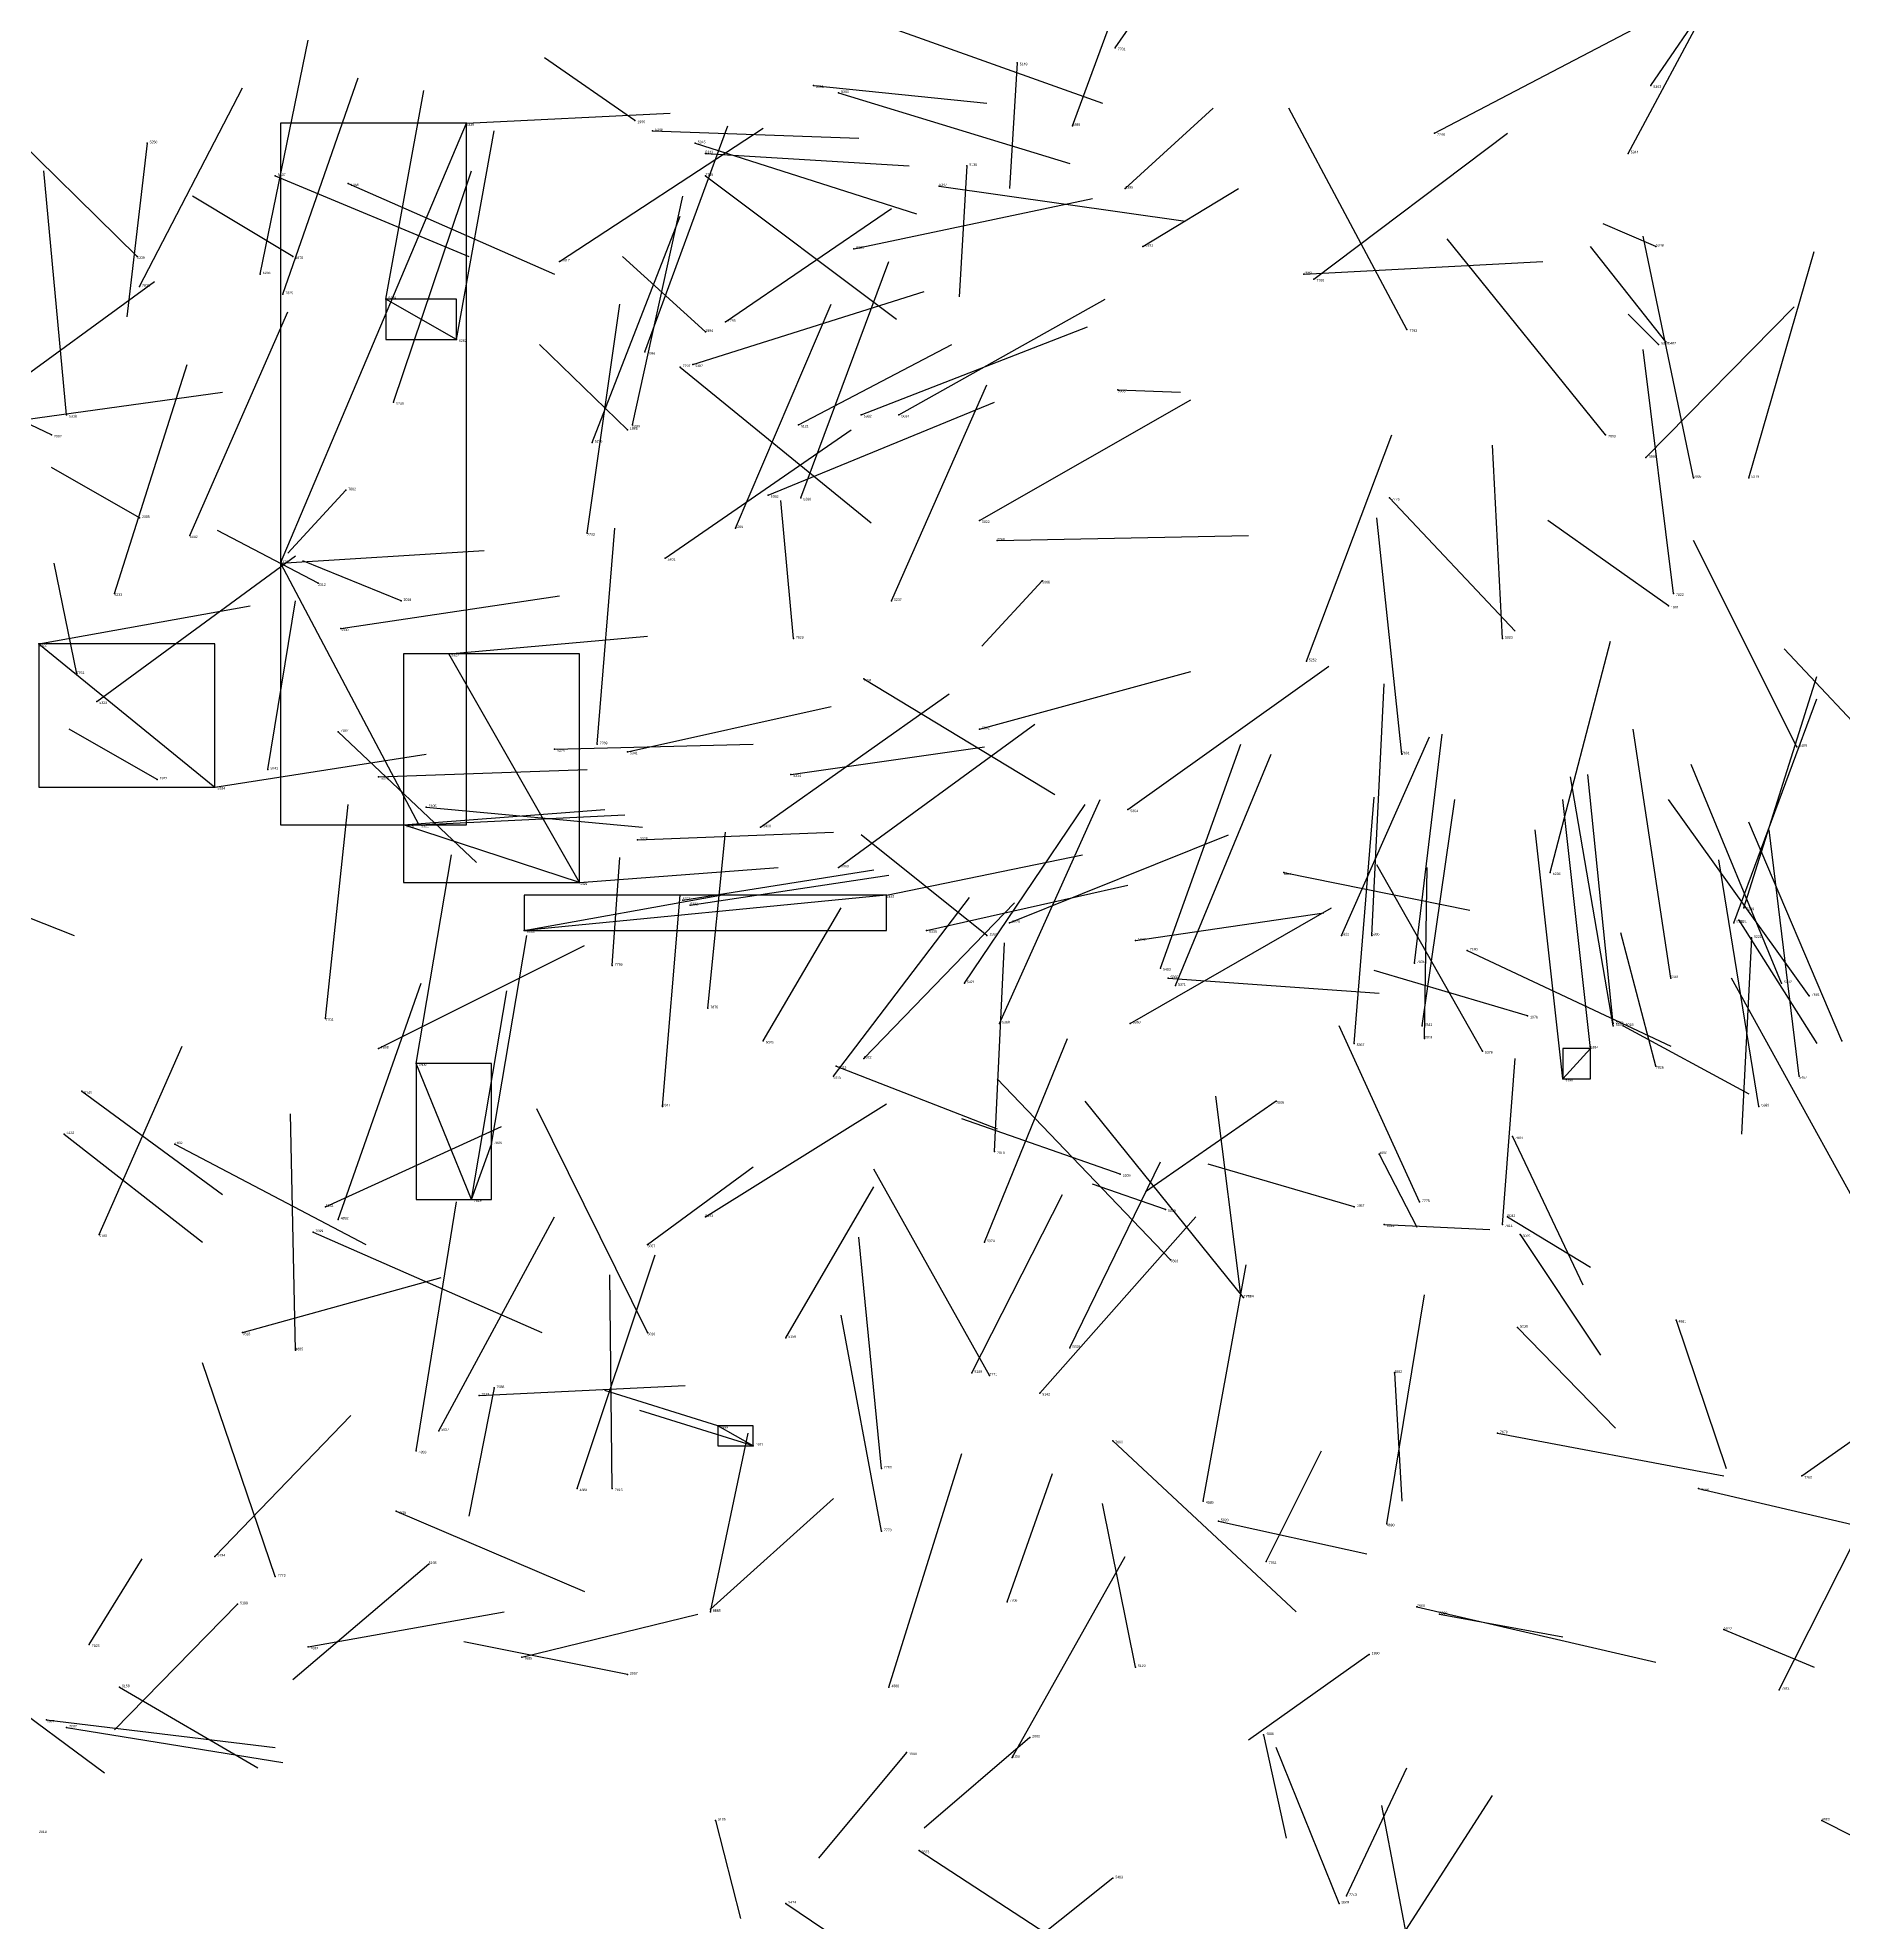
# Model space of a CAD drawing. Extents: x 59.1 to 70.8, y 600.3 to 605.1.
# Drawn here: x 68.314 to 69.032, y 603.964 to 604.713 of the extents above; entities that cross this region are included whole.
import ezdxf

# ---------------------------------------------------------------- set-up
doc = ezdxf.new("R2010")
doc.units = 0
for name, color, linetype in [('Clients', 3, 'CONTINUOUS'), ('Facilities', 3, 'CONTINUOUS'), ('Facilities_lines', 3, 'CONTINUOUS'), ('Min_max_boxes', 1, 'CONTINUOUS'), ('Normals', 1, 'CONTINUOUS'), ('Source_points', 5, 'CONTINUOUS'), ('Text', 3, 'CONTINUOUS')]:
    doc.layers.add(name, color=color, linetype=linetype)

msp = doc.modelspace()

# ---------------------------------------------------------------- linework, layer by layer
at = {"layer": 'Clients', "color": 5}
for p in [(68.484, 604.679, 455.241), (68.452, 604.609, 454.764), (68.477, 604.468, 455.323), (68.384, 604.415, 455.132), (68.459, 604.4, 455.284), (68.465, 604.4, 455.195), (68.507, 604.358, 455.285), (68.931, 604.311, 455.818), (68.464, 604.305, 459.168), (68.494, 604.273, 459.126), (68.584, 604.161, 449.454)]:
    msp.add_point(p, dxfattribs=at)
at = {"layer": 'Facilities', "color": 3}
for p in [(68.742, 604.709, 461.836), (68.703, 604.703, 456.102), (68.622, 604.694, 455.386), (68.955, 604.694, 455.002), (68.632, 604.691, 455.51), (68.551, 604.68, 449.054), (68.725, 604.678, 455.552), (68.357, 604.671, 454.737), (68.558, 604.676, 455.348), (68.575, 604.671, 455.452), (68.869, 604.675, 458.817), (68.579, 604.667, 455.324), (68.946, 604.667, 455.04), (68.408, 604.658, 455.116), (68.437, 604.655, 455.088), (68.579, 604.658, 461.046), (68.683, 604.662, 456.056), (68.672, 604.654, 455.491), (68.746, 604.653, 455.613), (68.353, 604.626, 455.046), (68.415, 604.626, 449.035), (68.638, 604.629, 455.723), (68.753, 604.63, 455.575), (68.957, 604.63, 455.392), (68.402, 604.619, 454.745), (68.521, 604.624, 457.285), (68.817, 604.619, 460.261), (68.354, 604.614, 459.779), (68.411, 604.611, 459.773), (68.821, 604.617, 461.847), (68.579, 604.596, 449.053), (68.587, 604.6, 458.95), (68.858, 604.597, 461.244), (68.48, 604.593, 454.748), (68.555, 604.588, 461.701), (68.958, 604.591, 455.419), (68.961, 604.592, 455.62), (68.569, 604.582, 461.214), (68.574, 604.583, 455.818), (68.743, 604.573, 457.795), (68.455, 604.568, 454.127), (68.325, 604.563, 454.899), (68.55, 604.559, 454.747), (68.616, 604.559, 456.074), (68.641, 604.563, 455.666), (68.656, 604.563, 457.351), (68.319, 604.555, 449.005), (68.534, 604.552, 454.816), (68.548, 604.557, 449.052), (68.937, 604.555, 460.229), (68.953, 604.546, 462.007), (68.972, 604.538, 460.072), (68.994, 604.538, 454.984), (68.436, 604.533, 458.812), (68.604, 604.531, 455.728), (68.617, 604.53, 454.746), (68.851, 604.53, 461.068), (68.354, 604.522, 449.012), (68.688, 604.521, 457.403), (68.374, 604.515, 455.018), (68.532, 604.516, 461.695), (68.591, 604.518, 454.778), (68.695, 604.513, 461.506), (68.563, 604.506, 455.896), (68.41, 604.504, 455.223), (68.344, 604.492, 454.947), (68.425, 604.496, 449.025), (68.713, 604.497, 457.742), (68.964, 604.492, 459.984), (68.458, 604.489, 448.942), (68.653, 604.489, 454.78), (68.962, 604.487, 449.551), (68.434, 604.478, 455.117), (68.314, 604.472, 455.111), (68.614, 604.474, 459.217), (68.896, 604.474, 457.59), (68.818, 604.465, 454.705), (68.329, 604.46, 462.245), (68.642, 604.458, 461.129), (68.337, 604.449, 455.056), (68.688, 604.438, 455.536), (68.433, 604.437, 460.913), (68.536, 604.432, 458.612), (69.013, 604.431, 455.925), (68.519, 604.43, 455.183), (68.548, 604.429, 455.424), (68.856, 604.428, 460.005), (68.361, 604.418, 448.972), (68.405, 604.422, 457.397), (68.449, 604.419, 455.135), (68.613, 604.42, 455.305), (68.468, 604.407, 456.603), (68.747, 604.406, 455.635), (68.552, 604.394, 455.237), (68.601, 604.399, 455.923), (68.632, 604.383, 455.86), (68.809, 604.381, 455.513), (68.915, 604.381, 454.738), (68.529, 604.377, 455.201), (68.651, 604.372, 455.353), (68.57, 604.37, 455.299), (68.573, 604.368, 455.362), (68.992, 604.367, 454.739), (68.667, 604.358, 455.414), (68.691, 604.356, 449.444), (68.7, 604.361, 455.551), (68.832, 604.356, 454.251), (68.844, 604.356, 455.75), (68.988, 604.361, 454.638), (68.99, 604.362, 457.678), (68.75, 604.354, 455.478), (68.882, 604.35, 460.753), (68.995, 604.355, 454.256), (68.542, 604.344, 462.088), (68.76, 604.343, 455.876), (68.861, 604.345, 459.923), (68.682, 604.337, 455.943), (68.763, 604.339, 455.539), (68.766, 604.336, 455.616), (68.963, 604.339, 455.884), (69.007, 604.337, 455.767), (68.58, 604.327, 459.137), (69.018, 604.332, 460.291), (68.428, 604.323, 461.668), (68.696, 604.321, 455.871), (68.748, 604.321, 455.554), (68.864, 604.32, 459.929), (68.906, 604.324, 449.609), (68.94, 604.321, 455.786), (68.94, 604.32, 455.119), (68.944, 604.32, 457.686), (68.449, 604.311, 459.333), (68.602, 604.314, 457.391), (68.837, 604.313, 455.686), (68.865, 604.315, 459.135), (69.031, 604.314, 455.98), (68.631, 604.304, 449.189), (68.642, 604.307, 455.928), (68.888, 604.31, 455.564), (68.957, 604.304, 459.151), (68.63, 604.3, 455.991), (68.92, 604.299, 455.754), (69.014, 604.3, 455.913), (68.331, 604.294, 456.595), (68.562, 604.288, 459.079), (68.806, 604.29, 460.005), (68.998, 604.288, 455.849), (68.324, 604.277, 456.623), (68.368, 604.273, 459.858), (68.9, 604.276, 458.55), (68.694, 604.27, 459.101), (68.847, 604.269, 457.564), (68.744, 604.261, 449.424), (68.486, 604.251, 459.132), (68.428, 604.248, 456.488), (68.433, 604.243, 458.146), (68.579, 604.244, 456.231), (68.762, 604.247, 457.707), (68.837, 604.248, 448.862), (68.863, 604.25, 458.549), (68.898, 604.244, 457.48), (68.338, 604.237, 453.938), (68.423, 604.238, 461.634), (68.849, 604.241, 457.533), (68.896, 604.241, 459.124), (68.903, 604.237, 457.502), (68.556, 604.233, 457.369), (68.69, 604.234, 455.984), (68.764, 604.227, 460.425), (68.792, 604.213, 458.549), (68.793, 604.212, 460.351), (68.395, 604.198, 459.465), (68.556, 604.198, 457.822), (68.902, 604.2, 457.495), (68.965, 604.203, 458.28), (68.416, 604.191, 458.174), (68.611, 604.196, 456.179), (68.724, 604.192, 456.036), (68.495, 604.176, 460.924), (68.685, 604.182, 456.059), (68.692, 604.181, 458.757), (68.853, 604.182, 458.32), (68.489, 604.173, 459.449), (68.712, 604.174, 456.358), (68.473, 604.159, 457.801), (68.598, 604.153, 449.51), (68.741, 604.155, 460.066), (68.894, 604.158, 460.662), (68.464, 604.151, 458.18), (68.649, 604.144, 458.52), (69.015, 604.141, 462.052), (68.528, 604.136, 458.163), (68.542, 604.136, 459.326), (68.777, 604.131, 458.266), (68.974, 604.136, 460.606), (68.456, 604.127, 459.718), (68.783, 604.123, 457.641), (68.649, 604.119, 458.535), (68.85, 604.122, 458.226), (68.384, 604.109, 453.751), (68.408, 604.101, 458.802), (68.469, 604.106, 453.83), (68.802, 604.107, 462.036), (68.393, 604.09, 453.802), (68.581, 604.088, 456.681), (68.581, 604.087, 459.336), (68.699, 604.091, 461.952), (68.862, 604.089, 460.644), (68.871, 604.086, 457.487), (68.984, 604.08, 457.259), (68.334, 604.074, 459.674), (68.421, 604.073, 460.757), (68.506, 604.069, 460.784), (68.75, 604.065, 456.147), (68.843, 604.07, 449.49), (68.346, 604.057, 456.377), (68.548, 604.062, 449.047), (68.652, 604.057, 458.209), (69.006, 604.056, 459.476), (68.317, 604.044, 460.462), (68.325, 604.041, 460.554), (68.708, 604.037, 449.449), (68.801, 604.038, 458.43), (68.659, 604.031, 449.472), (68.701, 604.029, 456.384), (68.583, 604.004, 456.681), (69.023, 604.004, 457.21), (68.664, 603.992, 460.587), (68.741, 603.981, 453.99), (68.834, 603.974, 462.141), (68.611, 603.971, 457.437), (68.831, 603.971, 456.243)]:
    msp.add_point(p, dxfattribs=at)
at = {"layer": 'Facilities_lines', "color": 3}
for p, q in [((68.41, 604.504, 455.223), (68.484, 604.679, 455.241)), ((68.48, 604.593, 454.748), (68.452, 604.609, 454.764)), ((68.41, 604.504, 455.223), (68.465, 604.4, 455.195)), ((68.314, 604.472, 455.111), (68.384, 604.415, 455.132)), ((68.529, 604.377, 455.201), (68.477, 604.468, 455.323)), ((68.529, 604.377, 455.201), (68.459, 604.4, 455.284)), ((68.651, 604.372, 455.353), (68.507, 604.358, 455.285)), ((68.92, 604.299, 455.754), (68.931, 604.311, 455.818)), ((68.486, 604.251, 459.132), (68.464, 604.305, 459.168)), ((68.486, 604.251, 459.132), (68.494, 604.273, 459.126)), ((68.598, 604.153, 449.51), (68.584, 604.161, 449.454))]:
    msp.add_line(p, q, dxfattribs=at)
at = {"layer": 'Min_max_boxes', "color": 1}
for p, q in [((68.484, 604.679, 455.195), (68.41, 604.679, 455.195)), ((68.41, 604.679, 455.195), (68.41, 604.4, 455.195)), ((68.484, 604.679, 455.241), (68.41, 604.679, 455.241)), ((68.41, 604.679, 455.241), (68.41, 604.4, 455.241)), ((68.41, 604.679, 455.195), (68.41, 604.679, 455.241)), ((68.484, 604.4, 455.195), (68.484, 604.679, 455.195)), ((68.484, 604.4, 455.241), (68.484, 604.679, 455.241)), ((68.484, 604.679, 455.195), (68.484, 604.679, 455.241)), ((68.48, 604.609, 454.748), (68.452, 604.609, 454.748)), ((68.452, 604.609, 454.748), (68.452, 604.593, 454.748)), ((68.48, 604.609, 454.764), (68.452, 604.609, 454.764)), ((68.452, 604.609, 454.764), (68.452, 604.593, 454.764)), ((68.452, 604.609, 454.748), (68.452, 604.609, 454.764)), ((68.48, 604.593, 454.748), (68.48, 604.609, 454.748)), ((68.48, 604.593, 454.764), (68.48, 604.609, 454.764)), ((68.48, 604.609, 454.748), (68.48, 604.609, 454.764)), ((68.452, 604.593, 454.748), (68.48, 604.593, 454.748)), ((68.452, 604.593, 454.764), (68.48, 604.593, 454.764)), ((68.452, 604.593, 454.748), (68.452, 604.593, 454.764)), ((68.48, 604.593, 454.748), (68.48, 604.593, 454.764)), ((68.384, 604.472, 455.111), (68.314, 604.472, 455.111)), ((68.314, 604.472, 455.111), (68.314, 604.415, 455.111)), ((68.384, 604.472, 455.132), (68.314, 604.472, 455.132)), ((68.314, 604.472, 455.132), (68.314, 604.415, 455.132)), ((68.314, 604.472, 455.111), (68.314, 604.472, 455.132)), ((68.384, 604.415, 455.111), (68.384, 604.472, 455.111)), ((68.384, 604.415, 455.132), (68.384, 604.472, 455.132)), ((68.384, 604.472, 455.111), (68.384, 604.472, 455.132)), ((68.529, 604.468, 455.201), (68.459, 604.468, 455.201)), ((68.459, 604.468, 455.201), (68.459, 604.377, 455.201)), ((68.529, 604.468, 455.323), (68.459, 604.468, 455.323)), ((68.459, 604.468, 455.323), (68.459, 604.377, 455.323)), ((68.459, 604.468, 455.201), (68.459, 604.468, 455.323)), ((68.529, 604.377, 455.201), (68.529, 604.468, 455.201)), ((68.529, 604.377, 455.323), (68.529, 604.468, 455.323)), ((68.529, 604.468, 455.201), (68.529, 604.468, 455.323)), ((68.314, 604.415, 455.111), (68.384, 604.415, 455.111)), ((68.314, 604.415, 455.132), (68.384, 604.415, 455.132)), ((68.314, 604.415, 455.111), (68.314, 604.415, 455.132)), ((68.384, 604.415, 455.111), (68.384, 604.415, 455.132)), ((68.41, 604.4, 455.195), (68.484, 604.4, 455.195)), ((68.41, 604.4, 455.241), (68.484, 604.4, 455.241)), ((68.41, 604.4, 455.195), (68.41, 604.4, 455.241)), ((68.484, 604.4, 455.195), (68.484, 604.4, 455.241)), ((68.459, 604.377, 455.201), (68.529, 604.377, 455.201)), ((68.459, 604.377, 455.323), (68.529, 604.377, 455.323)), ((68.459, 604.377, 455.201), (68.459, 604.377, 455.323)), ((68.651, 604.372, 455.285), (68.507, 604.372, 455.285)), ((68.507, 604.372, 455.285), (68.507, 604.358, 455.285)), ((68.651, 604.372, 455.353), (68.507, 604.372, 455.353)), ((68.507, 604.372, 455.353), (68.507, 604.358, 455.353)), ((68.507, 604.372, 455.285), (68.507, 604.372, 455.353)), ((68.529, 604.377, 455.201), (68.529, 604.377, 455.323)), ((68.651, 604.358, 455.285), (68.651, 604.372, 455.285)), ((68.651, 604.358, 455.353), (68.651, 604.372, 455.353)), ((68.651, 604.372, 455.285), (68.651, 604.372, 455.353)), ((68.507, 604.358, 455.285), (68.651, 604.358, 455.285)), ((68.507, 604.358, 455.353), (68.651, 604.358, 455.353)), ((68.507, 604.358, 455.285), (68.507, 604.358, 455.353)), ((68.651, 604.358, 455.285), (68.651, 604.358, 455.353)), ((68.931, 604.311, 455.754), (68.92, 604.311, 455.754)), ((68.92, 604.311, 455.754), (68.92, 604.299, 455.754)), ((68.931, 604.311, 455.818), (68.92, 604.311, 455.818)), ((68.92, 604.311, 455.818), (68.92, 604.299, 455.818)), ((68.92, 604.311, 455.754), (68.92, 604.311, 455.818)), ((68.931, 604.299, 455.754), (68.931, 604.311, 455.754)), ((68.931, 604.299, 455.818), (68.931, 604.311, 455.818)), ((68.931, 604.311, 455.754), (68.931, 604.311, 455.818)), ((68.494, 604.305, 459.126), (68.464, 604.305, 459.126)), ((68.464, 604.305, 459.126), (68.464, 604.251, 459.126)), ((68.494, 604.305, 459.168), (68.464, 604.305, 459.168)), ((68.464, 604.305, 459.168), (68.464, 604.251, 459.168)), ((68.464, 604.305, 459.126), (68.464, 604.305, 459.168)), ((68.494, 604.251, 459.126), (68.494, 604.305, 459.126)), ((68.494, 604.251, 459.168), (68.494, 604.305, 459.168)), ((68.494, 604.305, 459.126), (68.494, 604.305, 459.168)), ((68.92, 604.299, 455.754), (68.931, 604.299, 455.754)), ((68.92, 604.299, 455.818), (68.931, 604.299, 455.818)), ((68.92, 604.299, 455.754), (68.92, 604.299, 455.818)), ((68.931, 604.299, 455.754), (68.931, 604.299, 455.818)), ((68.464, 604.251, 459.126), (68.494, 604.251, 459.126)), ((68.464, 604.251, 459.168), (68.494, 604.251, 459.168)), ((68.464, 604.251, 459.126), (68.464, 604.251, 459.168)), ((68.494, 604.251, 459.126), (68.494, 604.251, 459.168)), ((68.598, 604.161, 449.454), (68.584, 604.161, 449.454)), ((68.584, 604.161, 449.454), (68.584, 604.153, 449.454)), ((68.598, 604.161, 449.51), (68.584, 604.161, 449.51)), ((68.584, 604.161, 449.51), (68.584, 604.153, 449.51)), ((68.584, 604.161, 449.454), (68.584, 604.161, 449.51)), ((68.598, 604.153, 449.454), (68.598, 604.161, 449.454)), ((68.598, 604.153, 449.51), (68.598, 604.161, 449.51)), ((68.598, 604.161, 449.454), (68.598, 604.161, 449.51)), ((68.584, 604.153, 449.454), (68.598, 604.153, 449.454)), ((68.584, 604.153, 449.51), (68.598, 604.153, 449.51)), ((68.584, 604.153, 449.454), (68.584, 604.153, 449.51)), ((68.598, 604.153, 449.454), (68.598, 604.153, 449.51))]:
    msp.add_line(p, q, dxfattribs=at)
at = {"layer": 'Normals', "color": 1}
for p, q in [((68.742, 604.709, 461.836), (68.796, 604.787, 461.867)), ((68.955, 604.694, 455.002), (69.007, 604.77, 454.963)), ((68.946, 604.667, 455.04), (68.99, 604.749, 455.004)), ((68.725, 604.678, 455.552), (68.742, 604.724, 455.639)), ((68.65, 604.718, 455.456), (68.737, 604.687, 455.417)), ((68.869, 604.675, 458.817), (68.957, 604.721, 458.824)), ((68.402, 604.619, 454.745), (68.421, 604.712, 454.715)), ((68.551, 604.68, 449.054), (68.515, 604.705, 449.144)), ((68.703, 604.703, 456.102), (68.7, 604.653, 456.189)), ((68.354, 604.614, 459.779), (68.395, 604.693, 459.733)), ((68.411, 604.611, 459.773), (68.441, 604.697, 459.731)), ((68.622, 604.694, 455.386), (68.691, 604.687, 455.314)), ((68.353, 604.626, 455.046), (68.293, 604.685, 455.1)), ((68.452, 604.609, 454.764), (68.467, 604.692, 454.711)), ((68.632, 604.691, 455.51), (68.724, 604.663, 455.482)), ((68.746, 604.653, 455.613), (68.781, 604.685, 455.701)), ((68.858, 604.597, 461.244), (68.811, 604.685, 461.247)), ((68.484, 604.679, 455.241), (68.565, 604.683, 455.182)), ((68.555, 604.588, 461.701), (68.588, 604.678, 461.73)), ((68.357, 604.671, 454.737), (68.349, 604.602, 454.809)), ((68.48, 604.593, 454.748), (68.495, 604.676, 454.695)), ((68.521, 604.624, 457.285), (68.602, 604.677, 457.261)), ((68.558, 604.676, 455.348), (68.64, 604.673, 455.291)), ((68.575, 604.671, 455.452), (68.663, 604.643, 455.414)), ((68.821, 604.617, 461.847), (68.898, 604.675, 461.872)), ((68.579, 604.667, 455.324), (68.66, 604.662, 455.266)), ((68.325, 604.563, 454.899), (68.316, 604.66, 454.922)), ((68.408, 604.658, 455.116), (68.485, 604.626, 455.062)), ((68.437, 604.655, 455.088), (68.519, 604.619, 455.043)), ((68.455, 604.568, 454.127), (68.486, 604.66, 454.104)), ((68.579, 604.658, 461.046), (68.655, 604.601, 461.077)), ((68.683, 604.662, 456.056), (68.68, 604.61, 456.141)), ((68.415, 604.626, 449.035), (68.375, 604.65, 449.124)), ((68.55, 604.559, 454.747), (68.57, 604.65, 454.711)), ((68.638, 604.629, 455.723), (68.733, 604.649, 455.745)), ((68.672, 604.654, 455.491), (68.77, 604.64, 455.502)), ((68.753, 604.63, 455.575), (68.791, 604.653, 455.665)), ((68.534, 604.552, 454.816), (68.569, 604.642, 454.841)), ((68.587, 604.6, 458.95), (68.653, 604.645, 459.011)), ((68.937, 604.555, 460.229), (68.874, 604.633, 460.221)), ((68.957, 604.63, 455.392), (68.936, 604.639, 455.489)), ((68.972, 604.538, 460.072), (68.952, 604.634, 460.09)), ((68.579, 604.596, 449.053), (68.546, 604.626, 449.142)), ((68.961, 604.592, 455.62), (68.931, 604.63, 455.708)), ((68.994, 604.538, 454.984), (69.02, 604.628, 454.949)), ((68.617, 604.53, 454.746), (68.652, 604.624, 454.743)), ((68.817, 604.619, 460.261), (68.912, 604.624, 460.229)), ((68.29, 604.565, 456.059), (68.36, 604.616, 456.109)), ((68.574, 604.583, 455.818), (68.666, 604.612, 455.843)), ((68.374, 604.515, 455.018), (68.413, 604.604, 455.041)), ((68.532, 604.516, 461.695), (68.545, 604.607, 461.734)), ((68.591, 604.518, 454.778), (68.629, 604.607, 454.804)), ((68.656, 604.563, 457.351), (68.738, 604.609, 457.318)), ((68.958, 604.591, 455.419), (68.946, 604.603, 455.518)), ((68.953, 604.546, 462.007), (69.012, 604.606, 462.061)), ((68.641, 604.563, 455.666), (68.731, 604.598, 455.693)), ((68.548, 604.557, 449.052), (68.513, 604.591, 449.139)), ((68.616, 604.559, 456.074), (68.677, 604.591, 456.146)), ((68.964, 604.492, 459.984), (68.952, 604.589, 460.007)), ((68.344, 604.492, 454.947), (68.373, 604.583, 454.976)), ((68.569, 604.582, 461.214), (68.645, 604.52, 461.234)), ((68.319, 604.555, 449.005), (68.277, 604.575, 449.094)), ((68.653, 604.489, 454.78), (68.691, 604.575, 454.813)), ((68.743, 604.573, 457.795), (68.768, 604.572, 457.892)), ((68.3, 604.56, 455.111), (68.387, 604.572, 455.064)), ((68.604, 604.531, 455.728), (68.694, 604.568, 455.751)), ((68.688, 604.521, 457.403), (68.772, 604.569, 457.377)), ((68.563, 604.506, 455.896), (68.637, 604.557, 455.94)), ((68.818, 604.465, 454.705), (68.852, 604.555, 454.678)), ((68.896, 604.474, 457.59), (68.892, 604.551, 457.526)), ((68.354, 604.522, 449.012), (68.319, 604.542, 449.103)), ((68.436, 604.533, 458.812), (68.413, 604.508, 458.906)), ((68.614, 604.474, 459.217), (68.609, 604.529, 459.3)), ((68.851, 604.53, 461.068), (68.901, 604.477, 461.136)), ((68.856, 604.428, 460.005), (68.846, 604.522, 459.972)), ((68.962, 604.487, 449.551), (68.914, 604.521, 449.632)), ((68.425, 604.496, 449.025), (68.385, 604.517, 449.114)), ((68.536, 604.432, 458.612), (68.543, 604.518, 458.561)), ((68.695, 604.513, 461.506), (68.795, 604.515, 461.498)), ((69.013, 604.431, 455.925), (68.972, 604.513, 455.965)), ((68.337, 604.449, 455.056), (68.416, 604.507, 455.036)), ((68.41, 604.504, 455.223), (68.491, 604.509, 455.165)), ((68.458, 604.489, 448.942), (68.419, 604.505, 449.033)), ((68.329, 604.46, 462.245), (68.32, 604.504, 462.334)), ((68.434, 604.478, 455.117), (68.521, 604.491, 455.069)), ((68.713, 604.497, 457.742), (68.689, 604.471, 457.836)), ((68.314, 604.472, 455.111), (68.398, 604.487, 455.058)), ((68.405, 604.422, 457.397), (68.416, 604.489, 457.47)), ((68.477, 604.468, 455.323), (68.556, 604.475, 455.262)), ((68.915, 604.381, 454.738), (68.939, 604.473, 454.706)), ((69.069, 604.405, 456.026), (69.008, 604.47, 456.07)), ((68.688, 604.438, 455.536), (68.772, 604.461, 455.487)), ((68.747, 604.406, 455.635), (68.827, 604.463, 455.617)), ((68.642, 604.458, 461.129), (68.718, 604.412, 461.175)), ((68.844, 604.356, 455.75), (68.849, 604.456, 455.759)), ((68.992, 604.367, 454.739), (69.021, 604.459, 454.714)), ((68.548, 604.429, 455.424), (68.629, 604.447, 455.368)), ((68.601, 604.399, 455.923), (68.676, 604.452, 455.963)), ((68.988, 604.361, 454.638), (69.021, 604.45, 454.607)), ((68.361, 604.418, 448.972), (68.326, 604.438, 449.063)), ((68.632, 604.383, 455.86), (68.71, 604.44, 455.887)), ((68.963, 604.339, 455.884), (68.948, 604.438, 455.891)), ((68.433, 604.437, 460.913), (68.488, 604.385, 460.978)), ((68.519, 604.43, 455.183), (68.598, 604.432, 455.122)), ((68.613, 604.42, 455.305), (68.69, 604.431, 455.243)), ((68.76, 604.343, 455.876), (68.792, 604.432, 455.908)), ((68.832, 604.356, 454.251), (68.867, 604.435, 454.202)), ((68.861, 604.345, 459.923), (68.872, 604.436, 459.884)), ((68.384, 604.415, 455.132), (68.468, 604.428, 455.079)), ((68.766, 604.336, 455.616), (68.804, 604.428, 455.616)), ((69.007, 604.337, 455.767), (68.971, 604.424, 455.8)), ((68.449, 604.419, 455.135), (68.532, 604.422, 455.079)), ((68.94, 604.32, 455.119), (68.923, 604.419, 455.12)), ((68.94, 604.321, 455.786), (68.93, 604.42, 455.798)), ((68.428, 604.323, 461.668), (68.437, 604.408, 461.72)), ((68.682, 604.337, 455.943), (68.73, 604.408, 455.995)), ((68.696, 604.321, 455.871), (68.736, 604.41, 455.893)), ((68.837, 604.313, 455.686), (68.845, 604.411, 455.702)), ((68.864, 604.32, 459.929), (68.877, 604.41, 459.888)), ((68.931, 604.311, 455.818), (68.92, 604.41, 455.827)), ((69.018, 604.332, 460.291), (68.962, 604.41, 460.264)), ((68.459, 604.4, 455.284), (68.539, 604.406, 455.224)), ((68.465, 604.4, 455.195), (68.547, 604.404, 455.137)), ((68.468, 604.407, 456.603), (68.554, 604.399, 456.654)), ((69.031, 604.314, 455.98), (68.994, 604.401, 456.012)), ((68.552, 604.394, 455.237), (68.63, 604.397, 455.174)), ((68.58, 604.327, 459.137), (68.587, 604.397, 459.208)), ((68.691, 604.356, 449.444), (68.641, 604.396, 449.521)), ((68.7, 604.361, 455.551), (68.787, 604.396, 455.515)), ((68.92, 604.299, 455.754), (68.909, 604.398, 455.764)), ((69.014, 604.3, 455.913), (69.002, 604.398, 455.926)), ((68.464, 604.305, 459.168), (68.478, 604.388, 459.222)), ((68.542, 604.344, 462.088), (68.545, 604.387, 462.178)), ((68.651, 604.372, 455.353), (68.729, 604.388, 455.292)), ((68.998, 604.288, 455.849), (68.982, 604.386, 455.858)), ((68.257, 604.384, 459.733), (68.328, 604.356, 459.669)), ((68.529, 604.377, 455.201), (68.608, 604.383, 455.14)), ((68.57, 604.37, 455.299), (68.646, 604.382, 455.235)), ((68.573, 604.368, 455.362), (68.652, 604.38, 455.302)), ((68.809, 604.381, 455.513), (68.883, 604.366, 455.448)), ((68.888, 604.31, 455.564), (68.846, 604.384, 455.617)), ((68.865, 604.315, 459.135), (68.866, 604.383, 459.208)), ((68.507, 604.358, 455.285), (68.585, 604.372, 455.224)), ((68.562, 604.288, 459.079), (68.569, 604.372, 459.133)), ((68.63, 604.3, 455.991), (68.684, 604.371, 456.036)), ((68.667, 604.358, 455.414), (68.747, 604.376, 455.356)), ((68.602, 604.314, 457.391), (68.633, 604.367, 457.47)), ((68.642, 604.307, 455.928), (68.702, 604.369, 455.978)), ((68.748, 604.321, 455.554), (68.828, 604.367, 455.516)), ((68.75, 604.354, 455.478), (68.825, 604.365, 455.412)), ((68.494, 604.273, 459.126), (68.508, 604.356, 459.18)), ((68.957, 604.304, 459.151), (68.943, 604.357, 459.235)), ((68.99, 604.362, 457.678), (69.021, 604.313, 457.759)), ((68.449, 604.311, 459.333), (68.531, 604.352, 459.374)), ((68.694, 604.27, 459.101), (68.698, 604.353, 459.157)), ((68.882, 604.35, 460.753), (68.963, 604.312, 460.797)), ((68.995, 604.355, 454.256), (68.991, 604.277, 454.319)), ((68.906, 604.324, 449.609), (68.845, 604.342, 449.686)), ((68.433, 604.243, 458.146), (68.466, 604.337, 458.155)), ((68.486, 604.251, 459.132), (68.5, 604.334, 459.186)), ((68.763, 604.339, 455.539), (68.847, 604.333, 455.485)), ((69.035, 604.252, 460.353), (68.987, 604.339, 460.366)), ((68.863, 604.25, 458.549), (68.831, 604.32, 458.485)), ((68.944, 604.32, 457.686), (68.994, 604.293, 457.768)), ((68.338, 604.237, 453.938), (68.371, 604.312, 453.881)), ((68.69, 604.234, 455.984), (68.723, 604.315, 456.032)), ((68.631, 604.304, 449.189), (68.695, 604.279, 449.116)), ((68.896, 604.241, 459.124), (68.901, 604.307, 459.199)), ((68.764, 604.227, 460.425), (68.695, 604.299, 460.419)), ((68.331, 604.294, 456.595), (68.387, 604.253, 456.667)), ((68.579, 604.244, 456.231), (68.651, 604.289, 456.283)), ((68.793, 604.212, 460.351), (68.73, 604.29, 460.356)), ((68.806, 604.29, 460.005), (68.754, 604.254, 460.082)), ((68.792, 604.213, 458.549), (68.782, 604.292, 458.489)), ((68.416, 604.191, 458.174), (68.414, 604.285, 458.209)), ((68.556, 604.198, 457.822), (68.512, 604.287, 457.807)), ((68.744, 604.261, 449.424), (68.681, 604.283, 449.499)), ((68.324, 604.277, 456.623), (68.379, 604.234, 456.695)), ((68.368, 604.273, 459.858), (68.444, 604.233, 459.806)), ((68.428, 604.248, 456.488), (68.498, 604.28, 456.552)), ((68.9, 604.276, 458.55), (68.928, 604.217, 458.625)), ((68.724, 604.192, 456.036), (68.76, 604.266, 456.093)), ((68.847, 604.269, 457.564), (68.862, 604.24, 457.659)), ((68.556, 604.233, 457.369), (68.598, 604.264, 457.454)), ((68.692, 604.181, 458.757), (68.646, 604.263, 458.724)), ((68.837, 604.248, 448.862), (68.779, 604.265, 448.941)), ((68.611, 604.196, 456.179), (68.646, 604.256, 456.251)), ((68.685, 604.182, 456.059), (68.721, 604.253, 456.12)), ((68.762, 604.247, 457.707), (68.733, 604.257, 457.802)), ((68.464, 604.151, 458.18), (68.48, 604.25, 458.18)), ((68.473, 604.159, 457.801), (68.519, 604.244, 457.827)), ((68.712, 604.174, 456.358), (68.774, 604.244, 456.393)), ((68.898, 604.244, 457.48), (68.931, 604.224, 457.572)), ((68.423, 604.238, 461.634), (68.514, 604.198, 461.619)), ((68.649, 604.144, 458.52), (68.64, 604.236, 458.481)), ((68.849, 604.241, 457.533), (68.891, 604.239, 457.624)), ((68.903, 604.237, 457.502), (68.935, 604.189, 457.583)), ((68.528, 604.136, 458.163), (68.559, 604.229, 458.146)), ((68.542, 604.136, 459.326), (68.541, 604.221, 459.379)), ((68.777, 604.131, 458.266), (68.794, 604.225, 458.235)), ((68.395, 604.198, 459.465), (68.474, 604.22, 459.522)), ((68.85, 604.122, 458.226), (68.865, 604.213, 458.187)), ((68.649, 604.119, 458.535), (68.633, 604.205, 458.486)), ((68.902, 604.2, 457.495), (68.941, 604.16, 457.578)), ((68.965, 604.203, 458.28), (68.985, 604.144, 458.358)), ((68.408, 604.101, 458.802), (68.379, 604.186, 458.759)), ((68.495, 604.176, 460.924), (68.485, 604.125, 461.01)), ((68.489, 604.173, 459.449), (68.571, 604.177, 459.506)), ((68.853, 604.182, 458.32), (68.856, 604.131, 458.406)), ((69.015, 604.141, 462.052), (69.066, 604.177, 462.13)), ((68.584, 604.161, 449.454), (68.539, 604.175, 449.542)), ((68.384, 604.109, 453.751), (68.438, 604.165, 453.688)), ((68.598, 604.153, 449.51), (68.553, 604.167, 449.598)), ((68.581, 604.087, 459.336), (68.596, 604.158, 459.405)), ((68.741, 604.155, 460.066), (68.814, 604.087, 460.065)), ((68.894, 604.158, 460.662), (68.984, 604.141, 460.702)), ((68.652, 604.057, 458.209), (68.681, 604.15, 458.189)), ((68.802, 604.107, 462.036), (68.824, 604.151, 462.123)), ((68.699, 604.091, 461.952), (68.717, 604.142, 462.036)), ((68.581, 604.088, 456.681), (68.63, 604.132, 456.756)), ((68.974, 604.136, 460.606), (69.068, 604.114, 460.632)), ((68.456, 604.127, 459.718), (68.531, 604.095, 459.661)), ((68.75, 604.065, 456.147), (68.737, 604.13, 456.222)), ((68.783, 604.123, 457.641), (68.842, 604.11, 457.72)), ((69.006, 604.056, 459.476), (69.042, 604.127, 459.536)), ((68.334, 604.074, 459.674), (68.355, 604.108, 459.766)), ((68.701, 604.029, 456.384), (68.746, 604.109, 456.424)), ((68.469, 604.106, 453.83), (68.415, 604.06, 453.9)), ((68.393, 604.09, 453.802), (68.344, 604.04, 453.873)), ((68.421, 604.073, 460.757), (68.499, 604.087, 460.696)), ((68.506, 604.069, 460.784), (68.576, 604.086, 460.715)), ((68.862, 604.089, 460.644), (68.957, 604.067, 460.667)), ((68.871, 604.086, 457.487), (68.92, 604.077, 457.574)), ((68.984, 604.08, 457.259), (69.02, 604.065, 457.351)), ((68.548, 604.062, 449.047), (68.483, 604.075, 449.122)), ((68.843, 604.07, 449.49), (68.795, 604.036, 449.571)), ((68.29, 604.06, 456.436), (68.34, 604.023, 456.515)), ((68.346, 604.057, 456.377), (68.401, 604.025, 456.454)), ((68.317, 604.044, 460.462), (68.408, 604.033, 460.423)), ((68.325, 604.041, 460.554), (68.411, 604.027, 460.505)), ((68.708, 604.037, 449.449), (68.666, 604.001, 449.532)), ((68.801, 604.038, 458.43), (68.81, 603.997, 458.521)), ((68.831, 603.971, 456.243), (68.806, 604.033, 456.318)), ((68.659, 604.031, 449.472), (68.624, 603.989, 449.556)), ((68.834, 603.974, 462.141), (68.858, 604.025, 462.224)), ((68.838, 603.93, 456.405), (68.892, 604.014, 456.417)), ((68.583, 604.004, 456.681), (68.593, 603.965, 456.773)), ((68.862, 603.937, 456.297), (68.848, 604.01, 456.364)), ((69.023, 604.004, 457.21), (69.086, 603.972, 457.28)), ((68.664, 603.992, 460.587), (68.724, 603.953, 460.517)), ((68.741, 603.981, 453.99), (68.697, 603.946, 454.073)), ((68.611, 603.971, 457.437), (68.642, 603.95, 457.53))]:
    msp.add_line(p, q, dxfattribs=at)
at = {"layer": 'Source_points', "color": 5}
for p in [(68.742, 604.709, 461.836), (68.703, 604.703, 456.102), (68.622, 604.694, 455.386), (68.955, 604.694, 455.002), (68.632, 604.691, 455.51), (68.484, 604.679, 455.241), (68.551, 604.68, 449.054), (68.725, 604.678, 455.552), (68.357, 604.671, 454.737), (68.558, 604.676, 455.348), (68.575, 604.671, 455.452), (68.869, 604.675, 458.817), (68.579, 604.667, 455.324), (68.946, 604.667, 455.04), (68.408, 604.658, 455.116), (68.437, 604.655, 455.088), (68.579, 604.658, 461.046), (68.683, 604.662, 456.056), (68.672, 604.654, 455.491), (68.746, 604.653, 455.613), (68.353, 604.626, 455.046), (68.415, 604.626, 449.035), (68.638, 604.629, 455.723), (68.753, 604.63, 455.575), (68.957, 604.63, 455.392), (68.402, 604.619, 454.745), (68.521, 604.624, 457.285), (68.817, 604.619, 460.261), (68.354, 604.614, 459.779), (68.411, 604.611, 459.773), (68.821, 604.617, 461.847), (68.452, 604.609, 454.764), (68.579, 604.596, 449.053), (68.587, 604.6, 458.95), (68.858, 604.597, 461.244), (68.48, 604.593, 454.748), (68.555, 604.588, 461.701), (68.958, 604.591, 455.419), (68.961, 604.592, 455.62), (68.569, 604.582, 461.214), (68.574, 604.583, 455.818), (68.743, 604.573, 457.795), (68.455, 604.568, 454.127), (68.325, 604.563, 454.899), (68.55, 604.559, 454.747), (68.616, 604.559, 456.074), (68.641, 604.563, 455.666), (68.656, 604.563, 457.351), (68.319, 604.555, 449.005), (68.534, 604.552, 454.816), (68.548, 604.557, 449.052), (68.937, 604.555, 460.229), (68.953, 604.546, 462.007), (68.972, 604.538, 460.072), (68.994, 604.538, 454.984), (68.436, 604.533, 458.812), (68.604, 604.531, 455.728), (68.617, 604.53, 454.746), (68.851, 604.53, 461.068), (68.354, 604.522, 449.012), (68.688, 604.521, 457.403), (68.374, 604.515, 455.018), (68.532, 604.516, 461.695), (68.591, 604.518, 454.778), (68.695, 604.513, 461.506), (68.563, 604.506, 455.896), (68.41, 604.504, 455.223), (68.344, 604.492, 454.947), (68.425, 604.496, 449.025), (68.713, 604.497, 457.742), (68.964, 604.492, 459.984), (68.458, 604.489, 448.942), (68.653, 604.489, 454.78), (68.962, 604.487, 449.551), (68.434, 604.478, 455.117), (68.314, 604.472, 455.111), (68.477, 604.468, 455.323), (68.614, 604.474, 459.217), (68.896, 604.474, 457.59), (68.818, 604.465, 454.705), (68.329, 604.46, 462.245), (68.642, 604.458, 461.129), (68.337, 604.449, 455.056), (68.688, 604.438, 455.536), (68.433, 604.437, 460.913), (68.536, 604.432, 458.612), (69.013, 604.431, 455.925), (68.519, 604.43, 455.183), (68.548, 604.429, 455.424), (68.856, 604.428, 460.005), (68.361, 604.418, 448.972), (68.405, 604.422, 457.397), (68.449, 604.419, 455.135), (68.613, 604.42, 455.305), (68.384, 604.415, 455.132), (68.468, 604.407, 456.603), (68.747, 604.406, 455.635), (68.459, 604.4, 455.284), (68.465, 604.4, 455.195), (68.552, 604.394, 455.237), (68.601, 604.399, 455.923), (68.632, 604.383, 455.86), (68.809, 604.381, 455.513), (68.915, 604.381, 454.738), (68.529, 604.377, 455.201), (68.651, 604.372, 455.353), (68.57, 604.37, 455.299), (68.573, 604.368, 455.362), (68.992, 604.367, 454.739), (68.507, 604.358, 455.285), (68.667, 604.358, 455.414), (68.691, 604.356, 449.444), (68.7, 604.361, 455.551), (68.832, 604.356, 454.251), (68.844, 604.356, 455.75), (68.988, 604.361, 454.638), (68.99, 604.362, 457.678), (68.75, 604.354, 455.478), (68.882, 604.35, 460.753), (68.995, 604.355, 454.256), (68.542, 604.344, 462.088), (68.76, 604.343, 455.876), (68.861, 604.345, 459.923), (68.682, 604.337, 455.943), (68.763, 604.339, 455.539), (68.766, 604.336, 455.616), (68.963, 604.339, 455.884), (69.007, 604.337, 455.767), (68.58, 604.327, 459.137), (69.018, 604.332, 460.291), (68.428, 604.323, 461.668), (68.696, 604.321, 455.871), (68.748, 604.321, 455.554), (68.864, 604.32, 459.929), (68.906, 604.324, 449.609), (68.94, 604.321, 455.786), (68.94, 604.32, 455.119), (68.944, 604.32, 457.686), (68.449, 604.311, 459.333), (68.602, 604.314, 457.391), (68.837, 604.313, 455.686), (68.865, 604.315, 459.135), (68.931, 604.311, 455.818), (69.031, 604.314, 455.98), (68.464, 604.305, 459.168), (68.631, 604.304, 449.189), (68.642, 604.307, 455.928), (68.888, 604.31, 455.564), (68.957, 604.304, 459.151), (68.63, 604.3, 455.991), (68.92, 604.299, 455.754), (69.014, 604.3, 455.913), (68.331, 604.294, 456.595), (68.562, 604.288, 459.079), (68.806, 604.29, 460.005), (68.998, 604.288, 455.849), (68.324, 604.277, 456.623), (68.368, 604.273, 459.858), (68.494, 604.273, 459.126), (68.9, 604.276, 458.55), (68.694, 604.27, 459.101), (68.847, 604.269, 457.564), (68.744, 604.261, 449.424), (68.486, 604.251, 459.132), (68.428, 604.248, 456.488), (68.433, 604.243, 458.146), (68.579, 604.244, 456.231), (68.762, 604.247, 457.707), (68.837, 604.248, 448.862), (68.863, 604.25, 458.549), (68.898, 604.244, 457.48), (68.338, 604.237, 453.938), (68.423, 604.238, 461.634), (68.849, 604.241, 457.533), (68.896, 604.241, 459.124), (68.903, 604.237, 457.502), (68.556, 604.233, 457.369), (68.69, 604.234, 455.984), (68.764, 604.227, 460.425), (68.792, 604.213, 458.549), (68.793, 604.212, 460.351), (68.395, 604.198, 459.465), (68.556, 604.198, 457.822), (68.902, 604.2, 457.495), (68.965, 604.203, 458.28), (68.416, 604.191, 458.174), (68.611, 604.196, 456.179), (68.724, 604.192, 456.036), (68.495, 604.176, 460.924), (68.685, 604.182, 456.059), (68.692, 604.181, 458.757), (68.853, 604.182, 458.32), (68.489, 604.173, 459.449), (68.712, 604.174, 456.358), (68.584, 604.161, 449.454), (68.473, 604.159, 457.801), (68.598, 604.153, 449.51), (68.741, 604.155, 460.066), (68.894, 604.158, 460.662), (68.464, 604.151, 458.18), (68.649, 604.144, 458.52), (69.015, 604.141, 462.052), (68.528, 604.136, 458.163), (68.542, 604.136, 459.326), (68.777, 604.131, 458.266), (68.974, 604.136, 460.606), (68.456, 604.127, 459.718), (68.783, 604.123, 457.641), (68.649, 604.119, 458.535), (68.85, 604.122, 458.226), (68.384, 604.109, 453.751), (68.408, 604.101, 458.802), (68.469, 604.106, 453.83), (68.802, 604.107, 462.036), (68.393, 604.09, 453.802), (68.581, 604.088, 456.681), (68.581, 604.087, 459.336), (68.699, 604.091, 461.952), (68.862, 604.089, 460.644), (68.871, 604.086, 457.487), (68.984, 604.08, 457.259), (68.334, 604.074, 459.674), (68.421, 604.073, 460.757), (68.506, 604.069, 460.784), (68.75, 604.065, 456.147), (68.843, 604.07, 449.49), (68.346, 604.057, 456.377), (68.548, 604.062, 449.047), (68.652, 604.057, 458.209), (69.006, 604.056, 459.476), (68.317, 604.044, 460.462), (68.325, 604.041, 460.554), (68.708, 604.037, 449.449), (68.801, 604.038, 458.43), (68.659, 604.031, 449.472), (68.701, 604.029, 456.384), (68.583, 604.004, 456.681), (69.023, 604.004, 457.21), (68.664, 603.992, 460.587), (68.741, 603.981, 453.99), (68.834, 603.974, 462.141), (68.611, 603.971, 457.437), (68.831, 603.971, 456.243)]:
    msp.add_point(p, dxfattribs=at)

# ---------------------------------------------------------------- texts
at = {"layer": 'Text', "color": 3}
for s, p in [('7701', (68.743, 604.708, 461.836)), ('5149', (68.704, 604.702, 456.102)), ('5351', (68.623, 604.693, 455.386)), ('5353', (68.956, 604.693, 455.002)), ('5385', (68.633, 604.691, 455.51)), ('5338', (68.484, 604.678, 455.241)), ('1955', (68.552, 604.679, 449.054)), ('5388', (68.725, 604.678, 455.552)), ('5250', (68.358, 604.671, 454.737)), ('5346', (68.559, 604.676, 455.348)), ('5345', (68.576, 604.671, 455.452)), ('7798', (68.87, 604.674, 458.817)), ('5343', (68.579, 604.667, 455.324)), ('5130', (68.684, 604.662, 456.056)), ('5344', (68.947, 604.667, 455.04)), ('5337', (68.409, 604.658, 455.116)), ('5358', (68.438, 604.654, 455.088)), ('7785', (68.579, 604.658, 461.046)), ('5347', (68.672, 604.654, 455.491)), ('5399', (68.746, 604.653, 455.613)), ('5339', (68.353, 604.625, 455.046)), ('1978', (68.416, 604.625, 449.035)), ('5017', (68.522, 604.624, 457.285)), ('5383', (68.639, 604.629, 455.723)), ('5391', (68.754, 604.63, 455.575)), ('5348', (68.957, 604.63, 455.392)), ('5256', (68.403, 604.619, 454.745)), ('7689', (68.817, 604.619, 460.261)), ('7831', (68.355, 604.614, 459.779)), ('7825', (68.412, 604.611, 459.773)), ('5259', (68.453, 604.609, 454.764)), ('7700', (68.822, 604.616, 461.847)), ('1994', (68.579, 604.596, 449.053)), ('7795', (68.588, 604.6, 458.95)), ('7793', (68.859, 604.596, 461.244)), ('5262', (68.481, 604.592, 454.748)), ('7696', (68.556, 604.587, 461.701)), ('5369', (68.959, 604.591, 455.419)), ('5402', (68.962, 604.591, 455.62)), ('7797', (68.57, 604.582, 461.214)), ('5387', (68.575, 604.582, 455.818)), ('5003', (68.743, 604.572, 457.795)), ('5240', (68.456, 604.567, 454.127)), ('5318', (68.326, 604.562, 454.899)), ('1995', (68.549, 604.557, 449.052)), ('5289', (68.55, 604.558, 454.747)), ('5121', (68.617, 604.558, 456.074)), ('5382', (68.642, 604.562, 455.666)), ('5034', (68.657, 604.562, 457.351)), ('2002', (68.32, 604.554, 449.005)), ('5276', (68.535, 604.552, 454.816)), ('7803', (68.938, 604.554, 460.229)), ('7866', (68.954, 604.546, 462.007)), ('7695', (68.972, 604.538, 460.072)), ('5279', (68.995, 604.538, 454.984)), ('7802', (68.437, 604.533, 458.812)), ('5392', (68.605, 604.53, 455.728)), ('5288', (68.618, 604.529, 454.746)), ('7776', (68.852, 604.529, 461.068)), ('2005', (68.355, 604.522, 449.012)), ('5022', (68.689, 604.52, 457.403)), ('5332', (68.374, 604.514, 455.018)), ('7703', (68.532, 604.515, 461.695)), ('5266', (68.591, 604.518, 454.778)), ('7768', (68.695, 604.513, 461.506)), ('5379', (68.41, 604.504, 455.223)), ('5401', (68.564, 604.505, 455.896)), ('5233', (68.344, 604.491, 454.947)), ('2012', (68.425, 604.495, 449.025)), ('2018', (68.459, 604.489, 448.942)), ('5237', (68.654, 604.489, 454.78)), ('5008', (68.713, 604.496, 457.742)), ('7822', (68.965, 604.491, 459.984)), ('1991', (68.963, 604.486, 449.551)), ('5330', (68.434, 604.477, 455.117)), ('7829', (68.615, 604.474, 459.217)), ('5023', (68.897, 604.474, 457.59)), ('5322', (68.314, 604.471, 455.111)), ('5327', (68.478, 604.467, 455.323)), ('7761', (68.329, 604.46, 462.245)), ('5252', (68.819, 604.465, 454.705)), ('7794', (68.642, 604.457, 461.129)), ('5323', (68.338, 604.448, 455.056)), ('7687', (68.434, 604.437, 460.913)), ('5362', (68.689, 604.438, 455.536)), ('7769', (68.537, 604.432, 458.612)), ('5409', (69.014, 604.431, 455.925)), ('5041', (68.406, 604.422, 457.397)), ('5325', (68.52, 604.429, 455.183)), ('5341', (68.549, 604.428, 455.424)), ('7691', (68.856, 604.428, 460.005)), ('1972', (68.362, 604.418, 448.972)), ('5320', (68.45, 604.418, 455.135)), ('5334', (68.614, 604.419, 455.305)), ('5324', (68.385, 604.414, 455.132)), ('5105', (68.469, 604.407, 456.603)), ('5364', (68.748, 604.405, 455.635)), ('5326', (68.46, 604.399, 455.284)), ('5321', (68.466, 604.399, 455.195)), ('5328', (68.553, 604.394, 455.237)), ('5400', (68.602, 604.399, 455.923)), ('5363', (68.633, 604.383, 455.86)), ('5357', (68.809, 604.38, 455.513)), ('5236', (68.916, 604.38, 454.738)), ('5329', (68.529, 604.376, 455.201)), ('5377', (68.57, 604.37, 455.299)), ('5352', (68.651, 604.371, 455.353)), ('5331', (68.573, 604.368, 455.362)), ('5239', (68.993, 604.366, 454.739)), ('5333', (68.508, 604.357, 455.285)), ('5336', (68.668, 604.357, 455.414)), ('1956', (68.692, 604.356, 449.444)), ('5370', (68.701, 604.361, 455.551)), ('5222', (68.832, 604.356, 454.251)), ('5365', (68.844, 604.356, 455.75)), ('5235', (68.989, 604.361, 454.638)), ('5024', (68.99, 604.361, 457.678)), ('5221', (68.996, 604.355, 454.256)), ('5342', (68.751, 604.354, 455.478)), ('7680', (68.883, 604.35, 460.753)), ('7765', (68.543, 604.344, 462.088)), ('5403', (68.761, 604.342, 455.876)), ('7835', (68.862, 604.345, 459.923)), ('5421', (68.683, 604.337, 455.943)), ('5366', (68.764, 604.339, 455.539)), ('5371', (68.767, 604.336, 455.616)), ('5381', (68.963, 604.339, 455.884)), ('5412', (69.008, 604.337, 455.767)), ('7681', (69.019, 604.332, 460.291)), ('7876', (68.581, 604.327, 459.137)), ('7702', (68.428, 604.322, 461.668)), ('5368', (68.697, 604.321, 455.871)), ('5360', (68.749, 604.321, 455.554)), ('7841', (68.865, 604.32, 459.929)), ('1976', (68.907, 604.323, 449.609)), ('5373', (68.941, 604.321, 455.786)), ('5335', (68.941, 604.32, 455.119)), ('5018', (68.945, 604.32, 457.686)), ('7808', (68.45, 604.311, 459.333)), ('5028', (68.603, 604.313, 457.391)), ('5367', (68.838, 604.312, 455.686)), ('7859', (68.865, 604.315, 459.135)), ('5384', (68.931, 604.311, 455.818)), ('7809', (68.465, 604.304, 459.168)), ('2013', (68.632, 604.303, 449.189)), ('5372', (68.642, 604.307, 455.928)), ('5376', (68.889, 604.309, 455.564)), ('7826', (68.957, 604.303, 459.151)), ('5375', (68.63, 604.299, 455.991)), ('5390', (68.921, 604.298, 455.754)), ('5407', (69.014, 604.299, 455.913)), ('5145', (68.332, 604.293, 456.595)), ('7847', (68.562, 604.288, 459.079)), ('7869', (68.806, 604.289, 460.005)), ('5389', (68.999, 604.288, 455.849)), ('5132', (68.325, 604.277, 456.623)), ('7832', (68.368, 604.273, 459.858)), ('7806', (68.495, 604.273, 459.126)), ('7804', (68.901, 604.275, 458.55)), ('7810', (68.695, 604.269, 459.101)), ('4996', (68.847, 604.269, 457.564)), ('2009', (68.745, 604.26, 449.424)), ('7819', (68.487, 604.25, 459.132)), ('7775', (68.864, 604.25, 458.549)), ('5152', (68.428, 604.248, 456.488)), ('4892', (68.434, 604.243, 458.146)), ('5143', (68.579, 604.244, 456.231)), ('5019', (68.763, 604.246, 457.707)), ('1957', (68.838, 604.248, 448.862)), ('5032', (68.898, 604.244, 457.48)), ('5193', (68.338, 604.236, 453.938)), ('7699', (68.424, 604.238, 461.634)), ('5012', (68.85, 604.24, 457.533)), ('7811', (68.897, 604.24, 459.124)), ('5025', (68.904, 604.236, 457.502)), ('5007', (68.556, 604.232, 457.369)), ('5374', (68.691, 604.234, 455.984)), ('7693', (68.764, 604.226, 460.425)), ('7778', (68.793, 604.212, 458.549)), ('7694', (68.794, 604.212, 460.351)), ('7818', (68.395, 604.197, 459.465)), ('5016', (68.556, 604.197, 457.822)), ('5030', (68.903, 604.2, 457.495)), ('4881', (68.966, 604.202, 458.28)), ('4885', (68.416, 604.191, 458.174)), ('5156', (68.612, 604.196, 456.179)), ('5508', (68.725, 604.192, 456.036)), ('5159', (68.686, 604.182, 456.059)), ('4882', (68.853, 604.182, 458.32)), ('7688', (68.496, 604.176, 460.924)), ('7771', (68.692, 604.181, 458.757)), ('7812', (68.49, 604.173, 459.449)), ('5142', (68.713, 604.173, 456.358)), ('1999', (68.585, 604.16, 449.454)), ('5027', (68.474, 604.159, 457.801)), ('1971', (68.599, 604.153, 449.51)), ('7690', (68.742, 604.154, 460.066)), ('7679', (68.895, 604.158, 460.662)), ('4893', (68.465, 604.15, 458.18)), ('7783', (68.65, 604.144, 458.52)), ('7763', (69.016, 604.14, 462.052)), ('4883', (68.529, 604.135, 458.163)), ('7815', (68.543, 604.135, 459.326)), ('4889', (68.778, 604.13, 458.266)), ('7686', (68.975, 604.135, 460.606)), ('7816', (68.457, 604.126, 459.718)), ('5020', (68.784, 604.123, 457.641)), ('7770', (68.65, 604.119, 458.535)), ('4890', (68.85, 604.121, 458.226)), ('5194', (68.385, 604.109, 453.751)), ('7773', (68.409, 604.101, 458.802)), ('5198', (68.469, 604.106, 453.83)), ('7762', (68.803, 604.106, 462.036)), ('5199', (68.394, 604.09, 453.802)), ('5141', (68.582, 604.087, 456.681)), ('7813', (68.582, 604.087, 459.336)), ('7706', (68.7, 604.091, 461.952)), ('7684', (68.862, 604.089, 460.644)), ('5039', (68.871, 604.086, 457.487)), ('5040', (68.984, 604.08, 457.259)), ('7823', (68.335, 604.073, 459.674)), ('7692', (68.422, 604.072, 460.757)), ('1990', (68.844, 604.07, 449.49)), ('7685', (68.507, 604.068, 460.784)), ('2007', (68.549, 604.062, 449.047)), ('5129', (68.751, 604.065, 456.147)), ('5158', (68.347, 604.057, 456.377)), ('4880', (68.653, 604.057, 458.209)), ('7842', (69.007, 604.056, 459.476)), ('7867', (68.317, 604.043, 460.462)), ('7682', (68.326, 604.041, 460.554)), ('2000', (68.709, 604.037, 449.449)), ('4886', (68.802, 604.038, 458.43)), ('1980', (68.66, 604.03, 449.472)), ('5155', (68.701, 604.029, 456.384)), ('5135', (68.584, 604.004, 456.681)), ('4983', (69.023, 604.004, 457.21)), ('2010', (68.314, 603.999, 448.835)), ('7873', (68.665, 603.991, 460.587)), ('5483', (68.742, 603.981, 453.99)), ('7743', (68.835, 603.974, 462.141)), ('5474', (68.612, 603.971, 457.437)), ('5509', (68.832, 603.971, 456.243))]:
    msp.add_text(s, height=0.001, dxfattribs=at).set_placement(p)

doc.saveas('drawing.dxf')
